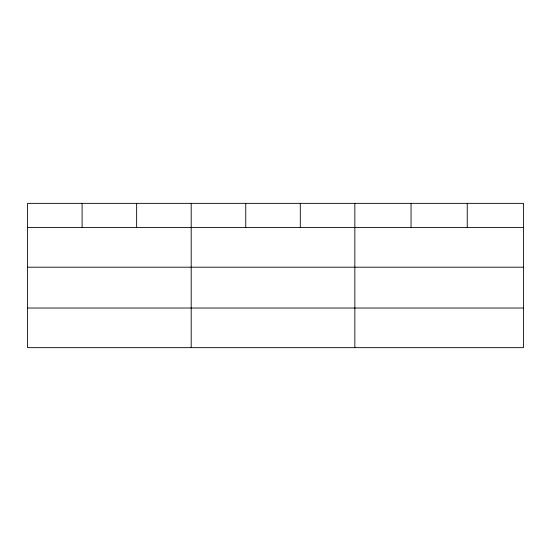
<?xml version="1.0" encoding="UTF-8"?>
<svg xmlns="http://www.w3.org/2000/svg" width="551" height="551" viewBox="0 0 551 551"><rect width="100%" height="100%" fill="white"/><g stroke="black" fill="none" stroke-linecap="round" stroke-linejoin="round"><path stroke-width="0.83" d="M523.45 267.201L523.45 203.353L27.55 203.353L27.55 347.647L523.45 347.647L523.45 267.201L27.55 267.201M27.55 227.577L523.45 227.577M27.55 308.023L523.45 308.023M467.248 203.353L467.248 227.577M411.046 203.353L411.046 227.577M354.844 203.353L354.844 347.647M300.295 203.353L300.295 227.577M245.746 203.353L245.746 227.577M191.197 203.353L191.197 347.647M136.648 203.353L136.648 227.577M82.099 203.353L82.099 227.577"/></g></svg>
